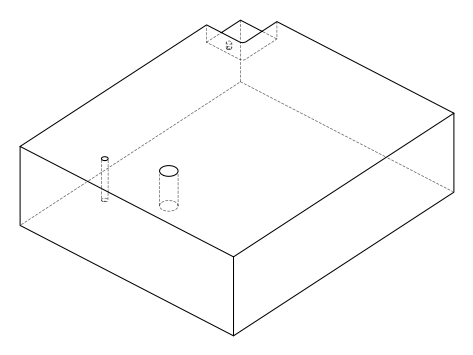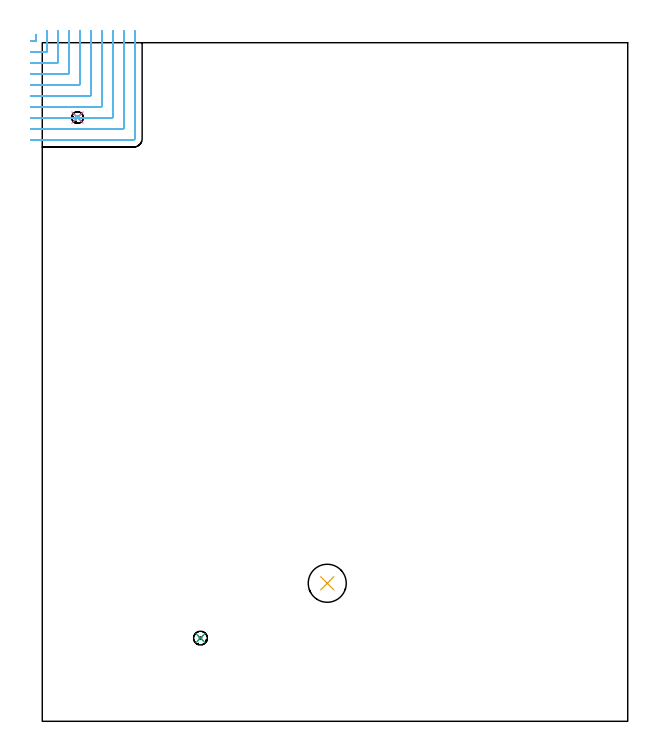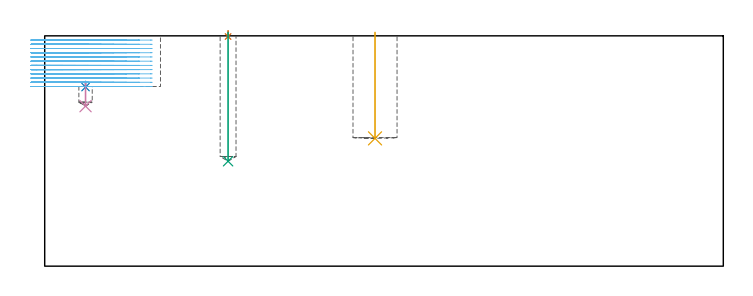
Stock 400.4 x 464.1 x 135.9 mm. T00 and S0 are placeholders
(PLAN: 6 operations, 4 tool changes, 22.2 min)
(1 SPOT_DRILL | STEP1POCKET | NXT0321_9005460120000 | 0.03 min | 5 mm3)
(2 SPOT_DRILL_1 | STEP1POCKET_1 | NXT0321_9005460120000 | 0.03 min | 3250 mm3)
(3 DRILL_BLIND_HOLE_INTO_CENTER | STEP1POCKET | UGT0301_209 | 0.31 min | 4966 mm3)
(4 DRILL_BLIND_HOLE_INTO_CENTER_1 | STEP1POCKET_1 | UGT0301_198 | 0.06 min | 513 mm3)
(5 INDEXABLE_INSERT_DRILL_BLIND_HOLE_FROM_SOLID | STEP1POCKET_2 | NXT0302_023 | 0.25 min | 31920 mm3)
(6 MILL_CORNER_NOTCH_RECTANGULAR | CORNER_NOTCH_RECTANGULAR | NXT0201_013 | Follow Part, ap 2.5, ae 75% | 21.49 min | 142325 mm3)
(TOOL NXT0321_9005460120000 | NC Spot Drill, 142deg, 12mm, Carbide, Uncoated | D12 PA142 FL30 Z2)
(TOOL UGT0301_209 | Twist Drill 9.4 mm | D9.4 PA118 FL78 Z2)
(TOOL UGT0301_198 | Twist Drill 7.9 mm | D7.9 PA118 FL73 Z2)
(TOOL NXT0302_023 | Index. Insert Drill 26mm [880-D2600L32-05] | D26 PA176 FL130 Z2)
(TOOL NXT0201_013 | ENDMILL 10mm | D10 FL30 Z4)
(OP 1 SPOT_DRILL)
G17 G21 G94 G90
T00 M6
G54
G17 G0 G90 X108.2 Y56.9 S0 M3
G43 Z145.9 H0
G94 G81 G98 Z135.495 F250. R138.9
G80
M5
M2
(OP 2 SPOT_DRILL_1)
G17 G21 G94 G90
T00 M6
G54
G17 G0 G90 X24.1 Y412.9 S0 M3
G43 Z145.9 H0
G94 G81 G98 Z105.66 F250. R109.
G80
M5
M2
(OP 3 DRILL_BLIND_HOLE_INTO_CENTER)
G17 G21 G94 G90
T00 M6
G54
G17 G0 G90 X108.2 Y56.9 S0 M3
G43 Z145.9 H0
G94 G81 G98 Z61.9 F250. R137.9
G80
M5
M2
(OP 4 DRILL_BLIND_HOLE_INTO_CENTER_1)
G17 G21 G94 G90
T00 M6
G54
G17 G0 G90 X24.1 Y412.9 S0 M3
G43 Z145.9 H0
G94 G81 G98 Z94.4 F250. R108.
G80
M5
M2
(OP 5 INDEXABLE_INSERT_DRILL_BLIND_HOLE_FROM_SOLID)
G17 G21 G94 G90
T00 M6
G54
G17 G0 G90 X194.9 Y94.4 S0 M3
G43 Z145.9 H1
G94 G81 G98 Z75.4 F250. R137.9
G80
M5
M2
(OP 6 MILL_CORNER_NOTCH_RECTANGULAR)
G17 G21 G94 G90
T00 M6
G54
G17 G0 G90 X-7.878 Y465.2 S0 M3
G43 Z145.9 H0
Z133.408
G94 G1 X-4.878 F250.
X-4.695
G3 X-4.2 Y465.695 R0.5
G1 Y466.813
Y469.813
G0 Z145.9
X-8. Y457.7
Z133.408
G1 X-5.
X2.805 F500.
G3 X3.3 Y458.195 R0.5
G1 Y469.1
Y472.1 F250.
G0 Z145.9
X-8. Y450.2
Z133.408
G1 X-5.
X10.305 F500.
G3 X10.8 Y450.695 R0.5
G1 Y469.1
Y472.1 F250.
G0 Z145.9
X-8. Y442.7
Z133.408
G1 X-5.
X17.804 F500.
G3 X18.3 Y443.196 R0.5
G1 Y469.1
Y472.1 F250.
G0 Z145.9
X-8. Y435.2
Z133.408
G1 X-5.
X25.304 F500.
G3 X25.8 Y435.696 R0.5
G1 Y469.1
Y472.1 F250.
G0 Z145.9
X-8. Y427.7
Z133.408
G1 X-5.
X32.804 F500.
G3 X33.3 Y428.196 R0.5
G1 Y469.1
Y472.1 F250.
G0 Z145.9
X-8. Y420.2
Z133.408
G1 X-5.
X40.304 F500.
G3 X40.8 Y420.696 R0.5
G1 Y469.1
Y472.1 F250.
G0 Z145.9
X-8. Y412.7
Z133.408
G1 X-5.
X23.133 F500.
G2 X23.577 Y413.74 R1.04
G1 X23.865 Y413.865
X24.09 Y413.885
X24.315 Y413.87
G2 X25.084 Y412.94 R1.027
G1 X25.079 Y412.793
X25.061 Y412.7
X40.304
X47.804
G3 X48.3 Y413.196 R0.5
G1 Y469.1
Y472.1 F250.
G0 Z145.9
X-8. Y405.2
Z133.408
G1 X-5.
X55.304 F500.
G3 X55.8 Y405.696 R0.5
G1 Y469.1
Y472.1 F250.
G0 Z145.9
X-8. Y397.7
Z133.408
G1 X-5.
X62.5 F500.
G3 X63.3 Y398.5 R0.8
G1 Y469.1
Y472.1 F250.
G0 Z145.9
X-7.878 Y465.2
Z130.917
G1 X-4.878
X-4.695
G3 X-4.2 Y465.695 R0.5
G1 Y466.813
Y469.813
G0 Z145.9
X-8. Y457.7
Z130.917
G1 X-5.
X2.805 F500.
G3 X3.3 Y458.195 R0.5
G1 Y469.1
Y472.1 F250.
G0 Z145.9
X-8. Y450.2
Z130.917
G1 X-5.
X10.305 F500.
G3 X10.8 Y450.695 R0.5
G1 Y469.1
Y472.1 F250.
G0 Z145.9
X-8. Y442.7
Z130.917
G1 X-5.
X17.804 F500.
G3 X18.3 Y443.196 R0.5
G1 Y469.1
Y472.1 F250.
G0 Z145.9
X-8. Y435.2
Z130.917
G1 X-5.
X25.304 F500.
G3 X25.8 Y435.696 R0.5
G1 Y469.1
Y472.1 F250.
G0 Z145.9
X-8. Y427.7
Z130.917
G1 X-5.
X32.804 F500.
G3 X33.3 Y428.196 R0.5
G1 Y469.1
Y472.1 F250.
G0 Z145.9
X-8. Y420.2
Z130.917
G1 X-5.
X40.304 F500.
G3 X40.8 Y420.696 R0.5
G1 Y469.1
Y472.1 F250.
G0 Z145.9
X-8. Y412.7
Z130.917
G1 X-5.
X23.133 F500.
G2 X23.577 Y413.74 R1.04
G1 X23.865 Y413.865
X24.09 Y413.885
X24.315 Y413.87
G2 X25.084 Y412.94 R1.027
G1 X25.079 Y412.793
X25.061 Y412.7
X40.304
X47.804
G3 X48.3 Y413.196 R0.5
G1 Y469.1
Y472.1 F250.
G0 Z145.9
X-8. Y405.2
Z130.917
G1 X-5.
X55.304 F500.
G3 X55.8 Y405.697 R0.5
G1 Y469.1
Y472.1 F250.
G0 Z145.9
X-8. Y397.7
Z130.917
G1 X-5.
X62.5 F500.
G3 X63.3 Y398.5 R0.8
G1 Y469.1
Y472.1 F250.
G0 Z145.9
X-7.878 Y465.2
Z128.425
G1 X-4.878
X-4.695
G3 X-4.2 Y465.695 R0.5
G1 Y466.813
Y469.813
G0 Z145.9
X-8. Y457.7
Z128.425
G1 X-5.
X2.805 F500.
G3 X3.3 Y458.195 R0.5
G1 Y469.1
Y472.1 F250.
G0 Z145.9
X-8. Y450.2
Z128.425
G1 X-5.
X10.305 F500.
G3 X10.8 Y450.695 R0.5
G1 Y469.1
Y472.1 F250.
G0 Z145.9
X-8. Y442.7
Z128.425
G1 X-5.
X17.804 F500.
G3 X18.3 Y443.196 R0.5
G1 Y469.1
Y472.1 F250.
G0 Z145.9
X-8. Y435.2
Z128.425
G1 X-5.
X25.304 F500.
G3 X25.8 Y435.696 R0.5
G1 Y469.1
Y472.1 F250.
G0 Z145.9
X-8. Y427.7
Z128.425
G1 X-5.
X32.804 F500.
G3 X33.3 Y428.196 R0.5
G1 Y469.1
Y472.1 F250.
G0 Z145.9
X-8. Y420.2
Z128.425
G1 X-5.
X40.304 F500.
G3 X40.8 Y420.696 R0.5
G1 Y469.1
Y472.1 F250.
G0 Z145.9
X-8. Y412.7
Z128.425
G1 X-5.
X23.133 F500.
G2 X23.577 Y413.74 R1.04
G1 X23.865 Y413.865
X24.09 Y413.885
X24.315 Y413.87
G2 X25.084 Y412.94 R1.027
G1 X25.079 Y412.793
X25.061 Y412.7
X40.304
X47.804
G3 X48.3 Y413.196 R0.5
G1 Y469.1
Y472.1 F250.
G0 Z145.9
X-8. Y405.2
Z128.425
G1 X-5.
X55.304 F500.
G3 X55.8 Y405.697 R0.5
G1 Y469.1
Y472.1 F250.
G0 Z145.9
X-8. Y397.7
Z128.425
G1 X-5.
X62.5 F500.
G3 X63.3 Y398.5 R0.8
G1 Y469.1
Y472.1 F250.
G0 Z145.9
X-7.878 Y465.2
Z125.933
G1 X-4.878
X-4.695
G3 X-4.2 Y465.695 R0.5
G1 Y466.813
Y469.813
G0 Z145.9
X-8. Y457.7
Z125.933
G1 X-5.
X2.805 F500.
G3 X3.3 Y458.195 R0.5
G1 Y469.1
Y472.1 F250.
G0 Z145.9
X-8. Y450.2
Z125.933
G1 X-5.
X10.305 F500.
G3 X10.8 Y450.695 R0.5
G1 Y469.1
Y472.1 F250.
G0 Z145.9
X-8. Y442.7
Z125.933
G1 X-5.
X17.804 F500.
G3 X18.3 Y443.196 R0.5
G1 Y469.1
Y472.1 F250.
G0 Z145.9
X-8. Y435.2
Z125.933
G1 X-5.
X25.304 F500.
G3 X25.8 Y435.696 R0.5
G1 Y469.1
Y472.1 F250.
G0 Z145.9
X-8. Y427.7
Z125.933
G1 X-5.
X32.804 F500.
G3 X33.3 Y428.196 R0.5
G1 Y469.1
Y472.1 F250.
G0 Z145.9
X-8. Y420.2
Z125.933
G1 X-5.
X40.304 F500.
G3 X40.8 Y420.696 R0.5
G1 Y469.1
Y472.1 F250.
G0 Z145.9
X-8. Y412.7
Z125.933
G1 X-5.
X23.133 F500.
G2 X23.577 Y413.74 R1.04
G1 X23.865 Y413.865
X24.09 Y413.885
X24.315 Y413.87
G2 X25.084 Y412.94 R1.027
G1 X25.079 Y412.793
X25.061 Y412.7
X40.304
X47.804
G3 X48.3 Y413.196 R0.5
G1 Y469.1
Y472.1 F250.
G0 Z145.9
X-8. Y405.2
Z125.933
G1 X-5.
X55.304 F500.
G3 X55.8 Y405.697 R0.5
G1 Y469.1
Y472.1 F250.
G0 Z145.9
X-8. Y397.7
Z125.933
G1 X-5.
X62.5 F500.
G3 X63.3 Y398.5 R0.8
G1 Y469.1
Y472.1 F250.
G0 Z145.9
X-7.878 Y465.2
Z123.442
G1 X-4.878
X-4.695
G3 X-4.2 Y465.695 R0.5
G1 Y466.813
Y469.813
G0 Z145.9
X-8. Y457.7
Z123.442
G1 X-5.
X2.805 F500.
G3 X3.3 Y458.195 R0.5
G1 Y469.1
Y472.1 F250.
G0 Z145.9
X-8. Y450.2
Z123.442
G1 X-5.
X10.305 F500.
G3 X10.8 Y450.695 R0.5
G1 Y469.1
Y472.1 F250.
G0 Z145.9
X-8. Y442.7
Z123.442
G1 X-5.
X17.804 F500.
G3 X18.3 Y443.196 R0.5
G1 Y469.1
Y472.1 F250.
G0 Z145.9
X-8. Y435.2
Z123.442
G1 X-5.
X25.304 F500.
G3 X25.8 Y435.696 R0.5
G1 Y469.1
Y472.1 F250.
G0 Z145.9
X-8. Y427.7
Z123.442
G1 X-5.
X32.804 F500.
G3 X33.3 Y428.196 R0.5
G1 Y469.1
Y472.1 F250.
G0 Z145.9
X-8. Y420.2
Z123.442
G1 X-5.
X40.304 F500.
G3 X40.8 Y420.696 R0.5
G1 Y469.1
Y472.1 F250.
G0 Z145.9
X-8. Y412.7
Z123.442
G1 X-5.
X23.133 F500.
G2 X23.577 Y413.74 R1.04
G1 X23.865 Y413.865
X24.09 Y413.885
X24.315 Y413.87
G2 X25.084 Y412.94 R1.027
G1 X25.079 Y412.793
X25.061 Y412.7
X40.304
X47.804
G3 X48.3 Y413.196 R0.5
G1 Y469.1
Y472.1 F250.
G0 Z145.9
X-8. Y405.2
Z123.442
G1 X-5.
X55.304 F500.
G3 X55.8 Y405.697 R0.5
G1 Y469.1
Y472.1 F250.
G0 Z145.9
X-8. Y397.7
Z123.442
G1 X-5.
X62.5 F500.
G3 X63.3 Y398.5 R0.8
G1 Y469.1
Y472.1 F250.
G0 Z145.9
X-7.878 Y465.2
Z120.95
G1 X-4.878
X-4.695
G3 X-4.2 Y465.695 R0.5
G1 Y466.813
Y469.813
G0 Z145.9
X-8. Y457.7
Z120.95
G1 X-5.
X2.805 F500.
G3 X3.3 Y458.195 R0.5
G1 Y469.1
Y472.1 F250.
G0 Z145.9
X-8. Y450.2
Z120.95
G1 X-5.
X10.305 F500.
G3 X10.8 Y450.695 R0.5
G1 Y469.1
Y472.1 F250.
G0 Z145.9
X-8. Y442.7
Z120.95
G1 X-5.
X17.804 F500.
G3 X18.3 Y443.196 R0.5
G1 Y469.1
Y472.1 F250.
G0 Z145.9
X-8. Y435.2
Z120.95
G1 X-5.
X25.304 F500.
G3 X25.8 Y435.696 R0.5
G1 Y469.1
Y472.1 F250.
G0 Z145.9
X-8. Y427.7
Z120.95
G1 X-5.
X32.804 F500.
G3 X33.3 Y428.196 R0.5
G1 Y469.1
Y472.1 F250.
G0 Z145.9
X-8. Y420.2
Z120.95
G1 X-5.
X40.304 F500.
G3 X40.8 Y420.696 R0.5
G1 Y469.1
Y472.1 F250.
G0 Z145.9
X-8. Y412.7
Z120.95
G1 X-5.
X23.133 F500.
G2 X23.577 Y413.74 R1.04
G1 X23.865 Y413.865
X24.09 Y413.885
X24.315 Y413.87
G2 X25.084 Y412.94 R1.027
G1 X25.079 Y412.793
X25.061 Y412.7
X40.304
X47.804
G3 X48.3 Y413.196 R0.5
G1 Y469.1
Y472.1 F250.
G0 Z145.9
X-8. Y405.2
Z120.95
G1 X-5.
X55.304 F500.
G3 X55.8 Y405.697 R0.5
G1 Y469.1
Y472.1 F250.
G0 Z145.9
X-8. Y397.7
Z120.95
G1 X-5.
X62.5 F500.
G3 X63.3 Y398.5 R0.8
G1 Y469.1
Y472.1 F250.
G0 Z145.9
X-7.878 Y465.2
Z118.458
G1 X-4.878
X-4.695
G3 X-4.2 Y465.695 R0.5
G1 Y466.813
Y469.813
G0 Z145.9
X-8. Y457.7
Z118.458
G1 X-5.
X2.805 F500.
G3 X3.3 Y458.195 R0.5
G1 Y469.1
Y472.1 F250.
G0 Z145.9
X-8. Y450.2
Z118.458
G1 X-5.
X10.305 F500.
G3 X10.8 Y450.695 R0.5
G1 Y469.1
Y472.1 F250.
G0 Z145.9
X-8. Y442.7
Z118.458
G1 X-5.
X17.804 F500.
G3 X18.3 Y443.196 R0.5
G1 Y469.1
Y472.1 F250.
G0 Z145.9
X-8. Y435.2
Z118.458
G1 X-5.
X25.304 F500.
G3 X25.8 Y435.696 R0.5
G1 Y469.1
Y472.1 F250.
G0 Z145.9
X-8. Y427.7
Z118.458
G1 X-5.
X32.804 F500.
G3 X33.3 Y428.196 R0.5
G1 Y469.1
Y472.1 F250.
G0 Z145.9
X-8. Y420.2
Z118.458
G1 X-5.
X40.304 F500.
G3 X40.8 Y420.696 R0.5
G1 Y469.1
Y472.1 F250.
G0 Z145.9
X-8. Y412.7
Z118.458
G1 X-5.
X23.133 F500.
G2 X23.577 Y413.74 R1.04
G1 X23.865 Y413.865
X24.09 Y413.885
X24.315 Y413.87
G2 X25.084 Y412.94 R1.027
G1 X25.079 Y412.793
X25.061 Y412.7
X40.304
X47.804
G3 X48.3 Y413.196 R0.5
G1 Y469.1
Y472.1 F250.
G0 Z145.9
X-8. Y405.2
Z118.458
G1 X-5.
X55.304 F500.
G3 X55.8 Y405.697 R0.5
G1 Y469.1
Y472.1 F250.
G0 Z145.9
X-8. Y397.7
Z118.458
G1 X-5.
X62.5 F500.
G3 X63.3 Y398.5 R0.8
G1 Y469.1
Y472.1 F250.
G0 Z145.9
X-7.878 Y465.2
Z115.967
G1 X-4.878
X-4.695
G3 X-4.2 Y465.695 R0.5
G1 Y466.813
Y469.813
G0 Z145.9
X-8. Y457.7
Z115.967
G1 X-5.
X2.805 F500.
G3 X3.3 Y458.195 R0.5
G1 Y469.1
Y472.1 F250.
G0 Z145.9
X-8. Y450.2
Z115.967
G1 X-5.
X10.305 F500.
G3 X10.8 Y450.695 R0.5
G1 Y469.1
Y472.1 F250.
G0 Z145.9
X-8. Y442.7
Z115.967
G1 X-5.
X17.804 F500.
G3 X18.3 Y443.196 R0.5
G1 Y469.1
Y472.1 F250.
G0 Z145.9
X-8. Y435.2
Z115.967
G1 X-5.
X25.304 F500.
G3 X25.8 Y435.696 R0.5
G1 Y469.1
Y472.1 F250.
G0 Z145.9
X-8. Y427.7
Z115.967
G1 X-5.
X32.804 F500.
G3 X33.3 Y428.196 R0.5
G1 Y469.1
Y472.1 F250.
G0 Z145.9
X-8. Y420.2
Z115.967
G1 X-5.
X40.304 F500.
G3 X40.8 Y420.696 R0.5
G1 Y469.1
Y472.1 F250.
G0 Z145.9
X-8. Y412.7
Z115.967
G1 X-5.
X23.133 F500.
G2 X23.577 Y413.74 R1.04
G1 X23.865 Y413.865
X24.09 Y413.885
X24.315 Y413.87
G2 X25.084 Y412.94 R1.027
G1 X25.079 Y412.793
X25.061 Y412.7
X40.304
X47.804
G3 X48.3 Y413.196 R0.5
G1 Y469.1
Y472.1 F250.
G0 Z145.9
X-8. Y405.2
Z115.967
G1 X-5.
X55.304 F500.
G3 X55.8 Y405.697 R0.5
G1 Y469.1
Y472.1 F250.
G0 Z145.9
X-8. Y397.7
Z115.967
G1 X-5.
X62.5 F500.
G3 X63.3 Y398.5 R0.8
G1 Y469.1
Y472.1 F250.
G0 Z145.9
X-7.878 Y465.2
Z113.475
G1 X-4.878
X-4.695
G3 X-4.2 Y465.695 R0.5
G1 Y466.813
Y469.813
G0 Z145.9
X-8. Y457.7
Z113.475
G1 X-5.
X2.805 F500.
G3 X3.3 Y458.195 R0.5
G1 Y469.1
Y472.1 F250.
G0 Z145.9
X-8. Y450.2
Z113.475
G1 X-5.
X10.305 F500.
G3 X10.8 Y450.695 R0.5
G1 Y469.1
Y472.1 F250.
G0 Z145.9
X-8. Y442.7
Z113.475
G1 X-5.
X17.804 F500.
G3 X18.3 Y443.196 R0.5
G1 Y469.1
Y472.1 F250.
G0 Z145.9
X-8. Y435.2
Z113.475
G1 X-5.
X25.304 F500.
G3 X25.8 Y435.696 R0.5
G1 Y469.1
Y472.1 F250.
G0 Z145.9
X-8. Y427.7
Z113.475
G1 X-5.
X32.804 F500.
G3 X33.3 Y428.196 R0.5
G1 Y469.1
Y472.1 F250.
G0 Z145.9
X-8. Y420.2
Z113.475
G1 X-5.
X40.304 F500.
G3 X40.8 Y420.696 R0.5
G1 Y469.1
Y472.1 F250.
G0 Z145.9
X-8. Y412.7
Z113.475
G1 X-5.
X23.133 F500.
G2 X23.577 Y413.74 R1.04
G1 X23.865 Y413.865
X24.09 Y413.885
X24.315 Y413.87
G2 X25.084 Y412.94 R1.027
G1 X25.079 Y412.793
X25.061 Y412.7
X40.304
X47.804
G3 X48.3 Y413.196 R0.5
G1 Y469.1
Y472.1 F250.
G0 Z145.9
X-8. Y405.2
Z113.475
G1 X-5.
X55.304 F500.
G3 X55.8 Y405.697 R0.5
G1 Y469.1
Y472.1 F250.
G0 Z145.9
X-8. Y397.7
Z113.475
G1 X-5.
X62.5 F500.
G3 X63.3 Y398.5 R0.8
G1 Y469.1
Y472.1 F250.
G0 Z145.9
X-7.878 Y465.2
Z110.983
G1 X-4.878
X-4.695
G3 X-4.2 Y465.695 R0.5
G1 Y466.813
Y469.813
G0 Z145.9
X-8. Y457.7
Z110.983
G1 X-5.
X2.805 F500.
G3 X3.3 Y458.195 R0.5
G1 Y469.1
Y472.1 F250.
G0 Z145.9
X-8. Y450.2
Z110.983
G1 X-5.
X10.305 F500.
G3 X10.8 Y450.695 R0.5
G1 Y469.1
Y472.1 F250.
G0 Z145.9
X-8. Y442.7
Z110.983
G1 X-5.
X17.804 F500.
G3 X18.3 Y443.196 R0.5
G1 Y469.1
Y472.1 F250.
G0 Z145.9
X-8. Y435.2
Z110.983
G1 X-5.
X25.304 F500.
G3 X25.8 Y435.696 R0.5
G1 Y469.1
Y472.1 F250.
G0 Z145.9
X-8. Y427.7
Z110.983
G1 X-5.
X32.804 F500.
G3 X33.3 Y428.196 R0.5
G1 Y469.1
Y472.1 F250.
G0 Z145.9
X-8. Y420.2
Z110.983
G1 X-5.
X40.304 F500.
G3 X40.8 Y420.696 R0.5
G1 Y469.1
Y472.1 F250.
G0 Z145.9
X-8. Y412.7
Z110.983
G1 X-5.
X23.133 F500.
G2 X23.577 Y413.74 R1.04
G1 X23.865 Y413.865
X24.09 Y413.885
X24.315 Y413.87
G2 X25.084 Y412.94 R1.027
G1 X25.079 Y412.793
X25.061 Y412.7
X40.304
X47.804
G3 X48.3 Y413.196 R0.5
G1 Y469.1
Y472.1 F250.
G0 Z145.9
X-8. Y405.2
Z110.983
G1 X-5.
X55.304 F500.
G3 X55.8 Y405.697 R0.5
G1 Y469.1
Y472.1 F250.
G0 Z145.9
X-8. Y397.7
Z110.983
G1 X-5.
X62.5 F500.
G3 X63.3 Y398.5 R0.8
G1 Y469.1
Y472.1 F250.
G0 Z145.9
X-7.878 Y465.2
Z108.492
G1 X-4.878
X-4.695
G3 X-4.2 Y465.695 R0.5
G1 Y466.813
Y469.813
G0 Z145.9
X-8. Y457.7
Z108.492
G1 X-5.
X2.805 F500.
G3 X3.3 Y458.195 R0.5
G1 Y469.1
Y472.1 F250.
G0 Z145.9
X-8. Y450.2
Z108.492
G1 X-5.
X10.305 F500.
G3 X10.8 Y450.695 R0.5
G1 Y469.1
Y472.1 F250.
G0 Z145.9
X-8. Y442.7
Z108.492
G1 X-5.
X17.804 F500.
G3 X18.3 Y443.196 R0.5
G1 Y469.1
Y472.1 F250.
G0 Z145.9
X-8. Y435.2
Z108.492
G1 X-5.
X25.304 F500.
G3 X25.8 Y435.696 R0.5
G1 Y469.1
Y472.1 F250.
G0 Z145.9
X-8. Y427.7
Z108.492
G1 X-5.
X32.804 F500.
G3 X33.3 Y428.196 R0.5
G1 Y469.1
Y472.1 F250.
G0 Z145.9
X-8. Y420.2
Z108.492
G1 X-5.
X40.304 F500.
G3 X40.8 Y420.696 R0.5
G1 Y469.1
Y472.1 F250.
G0 Z145.9
X-8. Y412.7
Z108.492
G1 X-5.
X23.133 F500.
G2 X23.577 Y413.74 R1.04
G1 X23.865 Y413.865
X24.09 Y413.885
X24.315 Y413.87
G2 X25.084 Y412.94 R1.027
G1 X25.079 Y412.793
X25.061 Y412.7
X40.304
X47.804
G3 X48.3 Y413.196 R0.5
G1 Y469.1
Y472.1 F250.
G0 Z145.9
X-8. Y405.2
Z108.492
G1 X-5.
X55.304 F500.
G3 X55.8 Y405.697 R0.5
G1 Y469.1
Y472.1 F250.
G0 Z145.9
X-8. Y397.7
Z108.492
G1 X-5.
X62.5 F500.
G3 X63.3 Y398.5 R0.8
G1 Y469.1
Y472.1 F250.
G0 Z145.9
X-7.878 Y465.2
Z106.
G1 X-4.878
X-4.695
G3 X-4.2 Y465.695 R0.5
G1 Y466.813
Y469.813
G0 Z145.9
X-8. Y457.7
Z106.
G1 X-5.
X2.805 F500.
G3 X3.3 Y458.195 R0.5
G1 Y469.1
Y472.1 F250.
G0 Z145.9
X-8. Y450.2
Z106.
G1 X-5.
X10.305 F500.
G3 X10.8 Y450.695 R0.5
G1 Y469.1
Y472.1 F250.
G0 Z145.9
X-8. Y442.7
Z106.
G1 X-5.
X17.804 F500.
G3 X18.3 Y443.196 R0.5
G1 Y469.1
Y472.1 F250.
G0 Z145.9
X-8. Y435.2
Z106.
G1 X-5.
X25.304 F500.
G3 X25.8 Y435.696 R0.5
G1 Y469.1
Y472.1 F250.
G0 Z145.9
X-8. Y427.7
Z106.
G1 X-5.
X32.804 F500.
G3 X33.3 Y428.196 R0.5
G1 Y469.1
Y472.1 F250.
G0 Z145.9
X-8. Y420.2
Z106.
G1 X-5.
X40.304 F500.
G3 X40.8 Y420.696 R0.5
G1 Y469.1
Y472.1 F250.
G0 Z145.9
X-8. Y412.7
Z106.
G1 X-5.
X47.804 F500.
G3 X48.3 Y413.196 R0.5
G1 Y469.1
Y472.1 F250.
G0 Z145.9
X-8. Y405.2
Z106.
G1 X-5.
X55.304 F500.
G3 X55.8 Y405.697 R0.5
G1 Y469.1
Y472.1 F250.
G0 Z145.9
X-8. Y397.7
Z106.
G1 X-5.
X62.5 F500.
G3 X63.3 Y398.5 R0.8
G1 Y469.1
Y472.1 F250.
G0 Z145.9
M5
M2
